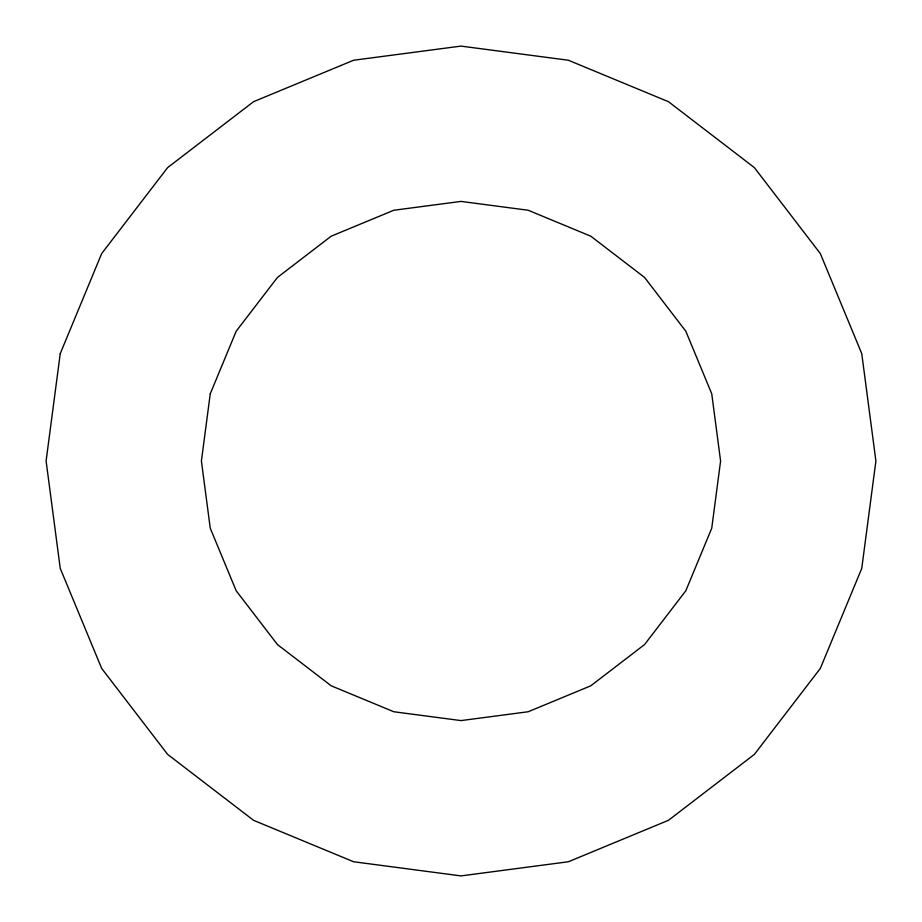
<?xml version="1.0" encoding="UTF-8"?>
<svg xmlns="http://www.w3.org/2000/svg" width="922" height="922" viewBox="0 0 922 922"><rect width="100%" height="100%" fill="white"/><g stroke="black" fill="none" stroke-linecap="round" stroke-linejoin="round"><path stroke-width="1.38" d="M60.241 353.622L46.1 461L60.241 568.378L101.685 668.45L167.62 754.38L253.55 820.315L353.622 861.759L461 875.9L568.378 861.759L668.45 820.315L754.38 754.38L820.315 668.45L861.759 568.378L875.9 461L861.759 353.622L820.315 253.55L754.38 167.62L668.45 101.685L568.378 60.241L461 46.1L353.622 60.241L253.55 101.685L167.62 167.62L101.685 253.55L60.241 353.622M210.251 393.809L201.411 461L210.251 528.191L236.193 590.795L277.441 644.559L331.205 685.807L393.809 711.749L461 720.589L528.191 711.749L590.795 685.807L644.559 644.559L685.807 590.795L711.749 528.191L720.589 461L711.749 393.809L685.807 331.205L644.559 277.441L590.795 236.193L528.191 210.251L461 201.411L393.809 210.251L331.205 236.193L277.441 277.441L236.193 331.205L210.251 393.809"/></g></svg>
